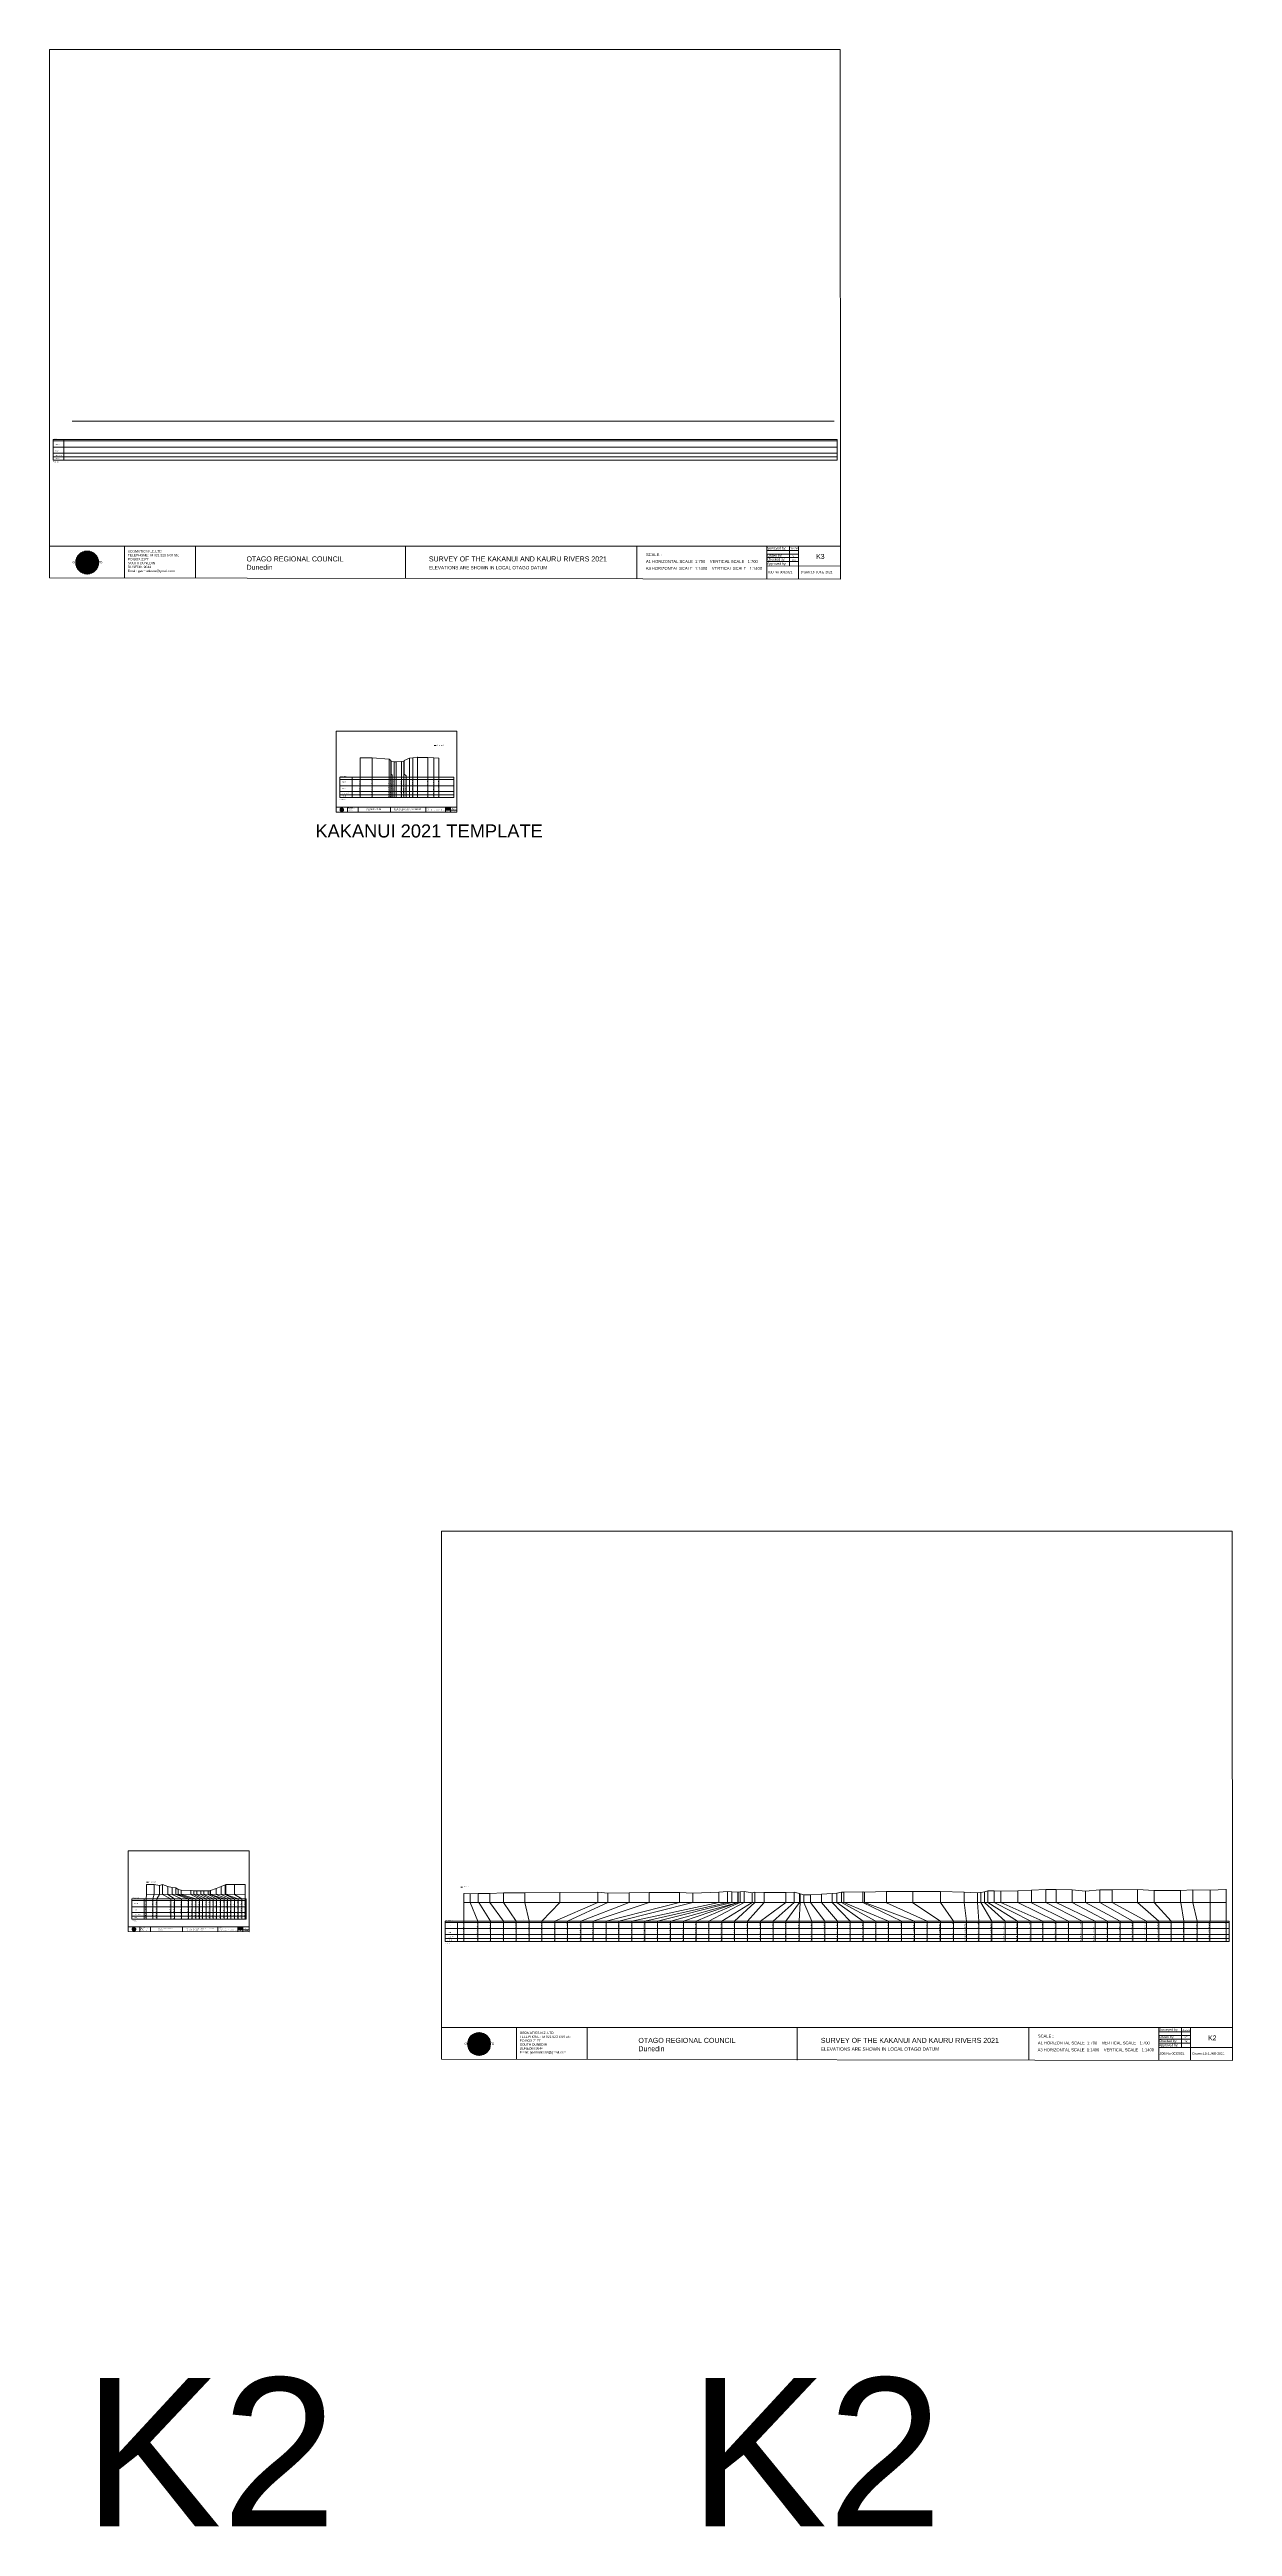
# Model space of a CAD drawing. Header units: millimetres. Extents: x -13804604 to 13046302109, y -19137686871 to 1424964600.
# Drawn here: x -13804604 to -13008608, y -232482 to 1434630 of the extents above; entities that cross this region are included whole.
import ezdxf

# ---------------------------------------------------------------- set-up
doc = ezdxf.new("R2010")
doc.units = ezdxf.units.MM
doc.header["$PDMODE"] = 35
doc.header["$PDSIZE"] = 20
doc.layers.get('0').update_dxf_attribs({"lineweight": 0})
doc.layers.add('geo', color=7, linetype='Continuous', lineweight=0)
doc.styles.get("Standard").update_dxf_attribs({"font": 'arial.ttf'})

# ---------------------------------------------------------------- blocks, each defined once
blk = doc.blocks.new('Geomatics_Circle_SPT')
at = {"layer": 'geo', "color": 2, "linetype": 'Continuous', "lineweight": 0}
for p, q in [((0, 25.2), (-25.2, 0)), ((-24.7, 4.9), (-4.9, 24.7)), ((-24.7, -4.9), (4.9, 24.7)), ((4.9, -24.7), (-24.7, 4.9)), ((-24.7, 0), (0, -24.7)), ((-9.7, 23.3), (-23.3, 9.6)), ((9.7, 23.3), (-23.3, -9.7)), ((-23.3, 9.7), (9.7, -23.3)), ((-21, 14), (-14, 21)), ((-21, -14), (14, 21)), ((14, -21), (-21, 14)), ((0, 0), (-17.8, 17.8)), ((0, 0), (-17.8, -17.8)), ((-14, 21), (21, -14)), ((21, 14), (-14, -21)), ((23.3, -9.7), (-9.7, 23.3)), ((-9.7, -23.3), (23.3, 9.7)), ((-4.9, 24.7), (24.7, -4.9)), ((24.7, 4.9), (-4.9, -24.7)), ((25.2, 0), (0, 25.2)), ((0, 0), (17.8, 17.8)), ((0, 0), (17.8, -17.8)), ((0, -24.8), (25.2, 0)), ((4.9, 24.7), (24.7, 4.9)), ((23.3, 9.7), (9.7, 23.3)), ((14, 21), (21, 14)), ((17.8, 18.1), (17.8, 18.1)), ((-4.9, -24.7), (-24.7, -4.9)), ((-23.3, -9.7), (-9.7, -23.3)), ((-14, -21), (-21, -14)), ((-17.8, -17.8), (-17.8, -17.8)), ((24.7, -4.9), (4.9, -24.7)), ((4.9, -24.7), (4.9, -24.7)), ((9.7, -23.3), (23.3, -9.7)), ((21, -14), (14, -21)), ((18.1, -17.8), (18.1, -17.8))]:
    blk.add_line(p, q, dxfattribs=at)
at = {"layer": 'geo', "color": 1, "linetype": 'Continuous', "lineweight": 0}
for p, q in [((-25.2, 0), (9.7, 23.3)), ((-25.2, 0), (-9.6, 23.3)), ((-25.2, 0), (23.3, 9.7)), ((-25.2, 0), (-23.3, 9.7)), ((-23.3, -9.7), (-25.2, 0)), ((-9.6, -23.3), (-25.2, 0)), ((9.7, -23.3), (-25.2, 0)), ((-4.9, 24.8), (-24.7, -4.9)), ((4.9, 24.7), (-24.7, 4.9)), ((14, 21), (-24.7, -4.9)), ((-14, 21), (-24.7, 4.9)), ((21, 14), (-24.7, 4.9)), ((-21, 14), (-24.7, -4.9)), ((0, 0), (-24.7, 4.9)), ((-24.7, 4.9), (-21, -14)), ((-24.7, 4.9), (-4.9, -24.7)), ((-24.7, 4.9), (14, -21)), ((-24.7, 4.9), (-24.7, 4.9)), ((0, 0), (-24.7, -4.9)), ((-23.3, 9.7), (0, 25.2)), ((-23.3, -9.6), (0, 25.2)), ((-23.3, -9.6), (17.8, 17.8)), ((-23.3, 9.7), (-17.8, 17.9)), ((-23.3, -9.6), (-17.8, 17.9)), ((-23.3, 9.7), (17.8, 17.8)), ((-17.8, -17.8), (-23.3, 9.7)), ((0, -25.2), (-23.3, 9.7)), ((-23.3, 9.7), (17.8, -17.8)), ((-23.3, 9.7), (25.2, 0)), ((-23.3, 9.4), (-23.3, 9.4)), ((-23.3, -9.7), (25.2, 0)), ((4.9, 24.8), (-21, -14)), ((-4.9, 24.7), (-21, 14)), ((14, 21), (-21, 14)), ((-14, 21), (-21, -14)), ((0, 0), (-21, 14)), ((-21, 14), (-14, -21)), ((-21, 14), (4.9, -24.7)), ((-21, 14), (-21, 14)), ((24.7, 4.9), (-21, 14)), ((0, 0), (-21, -14)), ((-17.9, 17.6), (-17.9, 17.6)), ((-17.8, 17.8), (9.7, 23.3)), ((-17.8, 17.8), (-9.6, 23.3)), ((-17.8, -17.8), (9.7, 23.3)), ((-17.8, -17.8), (-9.7, 23.3)), ((-9.7, -23.3), (-17.8, 17.8)), ((-17.8, 17.8), (9.7, -23.3)), ((-17.8, 17.8), (23.3, -9.6)), ((-17.8, 17.8), (23.3, 9.7)), ((-17.8, -17.8), (23.3, 9.7)), ((4.9, 24.7), (-14, 21)), ((-4.9, 24.7), (-14, -20.9)), ((0, 0), (-14, 21)), ((-14, 21), (-4.9, -24.7)), ((-14, 21), (-14, 21)), ((24.7, -4.9), (-14, 21)), ((21, 14), (-14, 21)), ((-14, -21), (24.7, 4.9)), ((0, 0), (-14, -21)), ((-9.8, 23.1), (-9.8, 23.1)), ((-9.7, 23.3), (0, 25.2)), ((-9.7, 23.3), (0, -25.2)), ((-9.7, -23.3), (0, 25.2)), ((-9.6, 23.3), (17.8, -17.8)), ((-9.6, 23.3), (25.2, 0)), ((-9.6, 23.3), (17.8, 17.8)), ((-9.6, -23.3), (17.8, 17.9)), ((25.2, 0), (-9.6, -23.3)), ((0, 0), (-4.9, 24.7)), ((-4.9, 24.7), (-4.9, 24.7)), ((21, -14), (-4.9, 24.7)), ((24.8, 4.9), (-4.9, 24.7)), ((14, 21), (-4.9, 24.7)), ((-4.9, -24.7), (21, 14)), ((0, 0), (-4.9, -24.7)), ((-0.2, 25.1), (-0.2, 25.1)), ((0, 25.2), (9.7, -23.3)), ((0, 25.2), (23.3, -9.7)), ((0, 25.2), (23.3, 9.7)), ((0, 25.2), (9.7, 23.3)), ((0, 0), (4.9, 24.7)), ((0, -25.2), (9.7, 23.3)), ((0, 0), (14, 21)), ((0, 0), (21, 14)), ((23.3, 9.7), (0, -25.2)), ((0, 0), (24.8, 4.9)), ((0, 0), (4.9, -24.7)), ((0, 0), (14, -21)), ((0, 0), (21, -14)), ((0, 0), (24.8, -4.9)), ((21, 14), (4.9, 24.8)), ((14, -21), (4.9, 24.7)), ((24.7, -4.9), (4.9, 24.7)), ((4.9, 24.7), (4.9, 24.7)), ((4.9, -24.7), (14, 21)), ((4.9, -24.7), (24.7, 4.9)), ((9.4, 23.3), (9.4, 23.3)), ((9.7, 23.3), (17.8, -17.8)), ((9.7, 23.3), (25.2, 0)), ((9.7, 23.3), (17.8, 17.9)), ((17.8, 17.8), (9.7, -23.3)), ((25.2, 0), (9.7, -23.3)), ((21, -14), (14, 21)), ((24.7, 4.9), (14, 21)), ((14, 21), (14, 21)), ((14, -21), (21, 14)), ((17.6, 17.9), (17.6, 17.9)), ((17.8, 17.8), (23.3, -9.7)), ((17.8, 17.8), (23.3, 9.7)), ((23.3, 9.7), (17.8, -17.8)), ((24.7, -4.9), (21, 14)), ((21, 14), (21, 14)), ((21, -14), (24.7, 4.9)), ((23.1, 9.8), (23.1, 9.8)), ((23.3, 9.7), (25.2, 0)), ((25.2, 0), (23.3, -9.6)), ((24.7, 4.9), (24.7, 4.9)), ((25.1, 0.2), (25.1, 0.2)), ((-25.2, 0), (23.3, -9.7)), ((-25.1, -0.2), (-25.1, -0.2)), ((-24.7, -4.9), (-24.7, -4.9)), ((-24.7, -4.9), (-14, -21)), ((-24.7, -4.9), (4.9, -24.7)), ((-24.7, -4.9), (21, -14)), ((-17.8, -17.8), (-23.3, -9.7)), ((0, -25.2), (-23.3, -9.6)), ((17.8, -17.8), (-23.3, -9.6)), ((-23.1, -9.8), (-23.1, -9.8)), ((-21, -14), (24.7, -4.9)), ((-21, -14), (-21, -14)), ((-21, -14), (-4.9, -24.7)), ((-21, -14), (14, -21)), ((23.3, -9.7), (-17.8, -17.8)), ((-9.6, -23.3), (-17.8, -17.8)), ((9.7, -23.3), (-17.8, -17.8)), ((-17.6, -17.9), (-17.6, -17.9)), ((-14, -21), (21, -14)), ((-14, -21), (-14, -21)), ((-14, -21), (4.9, -24.7)), ((17.8, -17.8), (-9.7, -23.3)), ((0, -25.2), (-9.7, -23.3)), ((-9.4, -23.3), (-9.4, -23.3)), ((-4.9, -24.7), (24.7, -4.9)), ((-4.9, -24.7), (14, -21)), ((-4.9, -24.7), (-4.9, -24.7)), ((23.3, -9.6), (0, -25.2)), ((9.7, -23.3), (0, -25.2)), ((0.2, -25.1), (0.2, -25.1)), ((4.9, -24.7), (21, -14)), ((4.9, -24.7), (4.9, -24.7)), ((17.8, -17.8), (9.7, -23.3)), ((9.8, -23.1), (9.8, -23.1)), ((14, -21), (24.7, -4.9)), ((14, -21), (14, -21)), ((23.3, -9.6), (17.8, -17.8)), ((17.9, -17.6), (17.9, -17.6)), ((21, -14), (21, -14)), ((23.3, -9.4), (23.3, -9.4)), ((24.7, -4.9), (24.7, -4.9))]:
    blk.add_line(p, q, dxfattribs=at)
at = {"layer": 'geo', "color": 114, "linetype": 'Continuous', "lineweight": 0}
for p, q in [((17.9, 17.8), (-25.2, 0)), ((-24.7, 4.9), (14, 21)), ((-24.7, -4.9), (21, 14)), ((-14, -21), (-24.7, 4.9)), ((9.7, 23.3), (-23.3, 9.7)), ((0, 0), (-23.3, 9.7)), ((-23.3, 9.7), (-9.7, -23.3)), ((0, 0), (-23.3, -9.7)), ((-4.9, -24.7), (-21, 14)), ((-20.9, 14), (4.9, 24.7)), ((24.8, 4.9), (-20.9, -14)), ((0, 25.2), (-17.8, 17.8)), ((-17.8, 17.8), (0, -25.2)), ((-14, 21), (-4.9, 24.7)), ((4.9, -24.7), (-14, 21)), ((0, 0), (-9.7, 23.3)), ((0, 0), (-9.7, -23.3)), ((-4.9, 24.7), (14, -21)), ((17.8, -17.8), (0, 25.2)), ((0, 0), (9.7, 23.3)), ((0, 0), (23.3, 9.7)), ((0, 0), (9.7, -23.3)), ((0, 0), (23.3, -9.7)), ((4.9, 24.7), (21, -14)), ((23.3, -9.7), (9.7, 23.3)), ((14, 21), (24.7, -4.9)), ((25.2, 0), (17.8, 17.8)), ((21, 14), (24.7, 4.9)), ((-25.2, 0), (-17.8, -17.8)), ((-21, -14), (-24.7, -4.9)), ((-17.8, -17.8), (25.2, 0)), ((24.8, -4.9), (-14, -21)), ((-9.6, -23.3), (23.3, -9.7)), ((21, -14), (-4.9, -24.8)), ((0, -25.2), (17.9, -17.8)), ((14, -21), (4.9, -24.8))]:
    blk.add_line(p, q, dxfattribs=at)
at = {"layer": 'geo', "color": 250, "linetype": 'Continuous', "lineweight": 0}
for p, q in [((0, 0), (-25.2, 0)), ((24.7, 4.9), (-24.7, 4.9)), ((-24.7, 4.9), (-24.7, -4.9)), ((-23.3, 9.7), (23.3, 9.7)), ((-23.3, 9.7), (-23.3, 9.7)), ((-23.3, -9.7), (-23.3, 9.7)), ((21, 14), (-21, 14)), ((-21, 14), (-21, -14)), ((-17.8, 17.8), (17.8, 17.8)), ((-17.8, -17.8), (-17.8, 17.8)), ((-14, 21), (-14, 21)), ((14, 21), (-14, 21)), ((-14, 20.9), (-14, -21)), ((-9.7, 23.3), (9.7, 23.3)), ((-9.7, -23.3), (-9.7, 23.3)), ((-4.9, 24.7), (4.9, 24.7)), ((-4.9, 24.7), (-4.9, -24.7)), ((0, 0), (0, 25.2)), ((0, 0), (0, -25.2)), ((0, 0), (25.2, 0)), ((4.9, 24.7), (4.9, -24.7)), ((9.7, -23.3), (9.7, 23.3)), ((14, 21), (14, -21)), ((17.8, -17.8), (17.8, 17.8)), ((21, 14), (21, 14)), ((21, -14), (21, 14)), ((23.3, 9.7), (23.3, -9.7)), ((24.7, 4.9), (24.7, 4.9)), ((24.7, -4.9), (24.7, 4.9)), ((-24.7, -4.9), (24.7, -4.9)), ((23.3, -9.7), (-23.3, -9.7)), ((-21, -14), (21, -14)), ((17.8, -17.8), (-17.8, -17.8)), ((-14, -21), (14, -21)), ((9.7, -23.3), (-9.7, -23.3)), ((-4.9, -24.7), (4.9, -24.7))]:
    blk.add_line(p, q, dxfattribs=at)
blk = doc.blocks.new('GeomaticsNZ TITLE BLOCK')
at = {"color": 7, "linetype": 'Continuous', "lineweight": 0}
for p, q in [((0, 94.9), (0, 1579.2)), ((0, 1579.2), (2363.4, 1579.2)), ((2363.4, 1579.2), (2364, 94.9)), ((2364, 94.9), (0, 94.9)), ((0, 94.9), (0, 0)), ((15.9, 94.9), (2364, 94.9)), ((224.3, 95.2), (224.3, -0.3)), ((2364, 94.9), (382.6, 94.9)), ((435.8, 95.2), (435.8, -0.7)), ((1063.4, 94.9), (1063.4, -2.4)), ((1755.4, 94.9), (1755.4, -2.6)), ((2143.9, 94.9), (2143.7, -3)), ((2143.9, 81.9), (2238.6, 81.7)), ((2211.5, 94.9), (2211.5, 36.1)), ((2238.6, 94.8), (2238.6, -3.2)), ((2364, -3.5), (2364, 94.9)), ((0, 0), (2364, -3.5)), ((2143.6, 60.4), (2238.6, 60.4)), ((2143.8, 48.6), (2238.6, 48.6)), ((2143.8, 35.4), (2364, 35.3)), ((2143.9, 71), (2238.6, 71))]:
    blk.add_line(p, q, dxfattribs=at)
at = {"color": 7, "linetype": 'Continuous', "lineweight": 0, "xscale": 1.36, "yscale": 1.36, "zscale": 1.36}
blk.add_blockref('Geomatics_Circle_SPT', (112.4, 45.7), dxfattribs=at)
at = {"color": 7, "linetype": 'Continuous', "lineweight": 0}
for s, p in [('PK&RR', (2213.2, 84.8)), ('ST', (2220.3, 63.6)), ('PK', (2220.4, 50.6))]:
    blk.add_text(s, height=5, dxfattribs=at).set_placement(p)
at = {"color": 7, "linetype": 'Continuous', "lineweight": 0, "attachment_point": 1}
for s, width, heights, insert, char_height in [('{\\C256;GEOMATICS N.Z. LTD                   \\PTELEPHONE:  M 021 023 6 00 55;\\PPO BOX 2177\\PSOUTH DUNEDIN\\PDUNEDIN 9044\\PEmail: geomaticsnz@gmail.com}', 3535.727, [94.7], (234, 82.7), 7), ('{\\C256;Surveyed by:}', 3535.727, [0], (2144.7, 92.4), 7), ('{\\C256;Geomatics N.Z. LTD                   }', 125.079, [15.8], (68.8, 49.9), 7), ('{\\C256;OTAGO REGIONAL COUNCIL\\PDunedin}', 3535.727, [0], (588.6, 64), 15), ('{\\C256;SURVEY OF THE KAKANUI AND KAURU RIVERS 2021}', 3535.727, [0], (1133.8, 64), 15), ('{\\C256;ELEVATIONS ARE SHOWN IN LOCAL OTAGO DATUM}', 3535.727, [0], (1134.1, 35.4), 10), ('{\\C256;Approved by:}', 3535.727, [0], (2144.7, 45.9), 7), ('{\\C256;Checked by:}', 3535.727, [0], (2144.7, 58.6), 7), ('{\\C256;JOB No 0032021}', 3535.727, [0], (2145.3, 20.8), 7), ('{\\C256;Drawn by:}', 3535.727, [0], (2145.8, 70.4), 7), ('{\\C256;Drawn:16-JUNE-2021}', 3535.727, [0], (2244.7, 20.7), 7)]:
    blk.add_mtext_dynamic_manual_height_columns(s, width=width, gutter_width=159, heights=heights, dxfattribs=dict(at, insert=insert, char_height=char_height))

msp = doc.modelspace()

# ---------------------------------------------------------------- linework, layer by layer
at = {"color": 7, "lineweight": 0}
for p, q in [((-13789450.966, 1184583.739), (-13276597.183, 1184583.739)), ((-13739323.881, 192909.399), (-13739649.638, 189999.998)), ((-13739649.638, 176248.305), (-13739649.638, 189999.998)), ((-13739323.881, 199542), (-13739323.881, 192909.399)), ((-13739323.881, 192909.399), (-13673014.288, 193013.399)), ((-13734203.492, 193030.399), (-13734994.52, 189999.998)), ((-13734994.52, 176248.305), (-13734994.52, 189999.998)), ((-13734203.492, 199663), (-13734203.492, 193030.399)), ((-13730723.288, 192909.399), (-13732410.766, 189999.998)), ((-13732410.766, 176248.305), (-13732410.766, 189999.998)), ((-13730723.288, 198853), (-13730723.288, 192909.399)), ((-13728552.619, 199573), (-13728552.619, 192909.399)), ((-13728552.619, 192909.399), (-13723012.867, 189999.998)), ((-13724946.253, 198233), (-13724946.253, 192909.399)), ((-13724946.253, 192909.399), (-13720570.356, 189999.998)), ((-13723012.867, 176248.305), (-13723012.867, 189999.998)), ((-13722129.075, 197573), (-13722129.075, 192909.399)), ((-13722129.075, 192909.399), (-13715784.692, 189999.998)), ((-13720570.356, 176248.305), (-13720570.356, 189999.998)), ((-13719577.655, 197343), (-13719577.655, 192909.399)), ((-13719577.655, 192909.399), (-13710999.029, 189999.998)), ((-13718157.099, 196333), (-13718157.099, 192909.399)), ((-13718157.099, 192909.399), (-13708595.467, 189999.998)), ((-13716062.949, 195744), (-13716062.949, 192909.399)), ((-13716062.949, 192909.399), (-13706233.148, 189999.998)), ((-13715784.692, 176248.305), (-13715784.692, 189999.998)), ((-13710999.029, 176248.305), (-13710999.029, 189999.998)), ((-13709501.22, 195664), (-13709501.22, 192909.399)), ((-13709501.22, 192909.399), (-13703758.65, 189999.998)), ((-13708595.467, 176248.305), (-13708595.467, 189999.998)), ((-13707494.098, 195344), (-13707494.098, 192909.399)), ((-13707494.098, 192909.399), (-13701590.876, 189999.998)), ((-13706233.148, 176248.305), (-13706233.148, 189999.998)), ((-13705469.455, 195284), (-13705469.455, 192909.399)), ((-13705469.455, 192909.399), (-13699196.215, 189999.998)), ((-13703758.65, 176248.305), (-13703758.65, 189999.998)), ((-13702774.183, 195394), (-13702774.183, 192909.399)), ((-13702774.183, 192909.399), (-13696855.367, 189999.998)), ((-13702774.183, 188762.687), (-13702774.183, 188761.399)), ((-13701590.876, 176248.305), (-13701590.876, 189999.998)), ((-13700726.736, 195324), (-13700726.736, 192909.399)), ((-13700726.736, 192909.399), (-13694527.974, 189999.998)), ((-13699196.215, 176248.305), (-13699196.215, 189999.998)), ((-13697783.78, 195414), (-13697783.78, 192909.399)), ((-13697783.78, 192909.399), (-13692223.886, 189999.998)), ((-13696855.367, 176248.305), (-13696855.367, 189999.998)), ((-13696534.909, 195355), (-13696534.909, 192909.399)), ((-13696534.909, 192909.399), (-13689617.22, 189999.998)), ((-13696534.909, 188762.687), (-13696534.909, 188722.399)), ((-13696233.884, 195664), (-13696233.884, 192909.399)), ((-13696233.884, 192909.399), (-13687172.625, 189999.998)), ((-13694527.974, 176248.305), (-13694527.974, 189999.998)), ((-13692372.514, 196915), (-13692372.514, 192909.399)), ((-13692372.514, 192909.399), (-13684849.586, 189999.998)), ((-13692223.886, 176248.305), (-13692223.886, 189999.998)), ((-13689617.22, 176248.305), (-13689617.22, 189999.998)), ((-13689172.757, 198335), (-13689172.757, 192909.399)), ((-13689172.757, 192909.399), (-13682567.929, 189999.998)), ((-13687172.625, 176248.305), (-13687172.625, 189999.998)), ((-13686361.243, 199435), (-13686361.243, 192909.399)), ((-13686361.243, 192909.399), (-13680220.567, 189999.998)), ((-13686017.706, 199535), (-13686017.706, 192902.399)), ((-13686017.706, 192902.399), (-13677672.432, 189999.998)), ((-13684849.586, 176248.305), (-13684849.586, 189999.998)), ((-13682567.929, 176248.305), (-13682567.929, 189999.998)), ((-13680220.567, 176248.305), (-13680220.567, 189999.998)), ((-13680185.074, 199655), (-13680185.074, 192909.399)), ((-13680185.074, 192909.399), (-13675274.816, 189999.998)), ((-13677672.432, 176248.305), (-13677672.432, 189999.998)), ((-13675274.816, 176248.305), (-13675274.816, 189999.998)), ((-13673014.288, 199646), (-13673014.288, 176248.305)), ((-13525716.675, 187478.645), (-13012862.891, 187478.645)), ((-13521460.759, 187478.645), (-13516492.233, 175000)), ((-13515776.727, 187478.645), (-13507861.129, 175000)), ((-13508381.43, 187478.645), (-13499231.356, 175000)), ((-13499143.019, 187478.645), (-13490560.021, 175000)), ((-13484844.043, 187478.645), (-13481862.585, 175000)), ((-13461128.97, 187478.645), (-13473266.821, 175000)), ((-13435734.228, 187478.645), (-13464584.08, 175000)), ((-13428895.51, 187478.645), (-13456017.41, 175000)), ((-13414642.539, 187478.645), (-13447029.627, 175000)), ((-13401202.219, 187478.645), (-13438713.849, 175000)), ((-13380663.81, 187478.645), (-13430025.088, 175000)), ((-13371700.948, 187478.645), (-13421434.492, 175000)), ((-13354151.593, 187478.645), (-13412691.869, 175000)), ((-13348362.233, 187478.645), (-13403932.932, 175000)), ((-13345484.606, 187478.645), (-13395463.356, 175000)), ((-13341523.682, 187478.645), (-13386595.211, 175000)), ((-13341136.918, 187478.645), (-13378099.492, 175000)), ((-13339870.301, 187478.645), (-13369523.7, 175000)), ((-13337133.009, 187478.645), (-13360875.481, 175000)), ((-13331899.756, 187478.645), (-13352228.94, 175000)), ((-13329914.065, 187478.645), (-13343607.067, 175000)), ((-13323727.907, 187478.645), (-13334943.876, 175000)), ((-13309062.426, 187478.645), (-13326272.196, 175000)), ((-13303594.319, 187478.645), (-13317655.575, 175000)), ((-13299961.598, 187478.645), (-13309049.812, 175000)), ((-13299537.71, 187478.645), (-13300211.46, 175000)), ((-13297097.256, 187478.645), (-13291638.922, 175000)), ((-13292591.337, 187478.645), (-13282966.711, 175000)), ((-13285094.01, 187478.645), (-13274427.397, 175000)), ((-13277942.319, 187478.645), (-13265861.081, 175000)), ((-13274877.08, 187478.645), (-13257091.919, 175000)), ((-13271660.99, 187478.645), (-13248568.573, 175000)), ((-13270206.989, 187478.645), (-13239951.665, 175000)), ((-13257220.447, 187478.645), (-13231373.732, 175000)), ((-13256110.419, 187478.645), (-13222623.133, 175000)), ((-13241496.919, 187204.384), (-13213944.312, 175000)), ((-13223678.454, 187204.384), (-13205037.749, 175000)), ((-13205090.442, 187478.645), (-13196270.138, 175000)), ((-13189220.426, 187496.641), (-13187663.895, 175000)), ((-13180266.987, 187478.645), (-13179192.287, 175000)), ((-13177954.835, 187478.645), (-13170506.73, 175000)), ((-13175411.955, 187478.645), (-13161659.332, 175000)), ((-13173279.449, 187478.645), (-13153297.456, 175000)), ((-13169003.111, 187478.645), (-13144342.164, 175000)), ((-13164570.306, 187478.645), (-13136103.736, 175000)), ((-13152982.132, 187478.645), (-13127454.607, 175000)), ((-13144375.675, 187478.645), (-13118869.061, 175000)), ((-13134189.687, 187478.645), (-13109662.043, 175000)), ((-13127267.198, 187478.645), (-13100999.821, 175000)), ((-13116437.678, 187478.645), (-13092609.998, 175000)), ((-13107405.728, 187476.384), (-13084165.688, 175000)), ((-13097937.215, 187478.645), (-13075666.909, 175000)), ((-13089584.556, 187478.645), (-13066459.891, 175000)), ((-13072463.012, 187478.645), (-13058070.067, 175000)), ((-13061286.943, 187478.645), (-13049755.773, 175000)), ((-13043409.8, 187478.645), (-13041254.397, 175000)), ((-13035205.659, 187478.645), (-13032459.091, 175000)), ((-13023583.814, 195889), (-13023583.814, 175000)), ((-13012862.891, 196339), (-13012862.891, 161248.305))]:
    msp.add_line(p, q, dxfattribs=at)
at = {"color": 7, "linetype": 'Continuous', "lineweight": 0}
for p, q in [((-13802083.426, 1172105.094), (-13802083.426, 1158353.399)), ((-13802083.426, 1172105.094), (-13274629.249, 1172105.094)), ((-13802083.426, 1171181.646), (-13274629.249, 1171181.646)), ((-13802083.426, 1167051.872), (-13274629.249, 1167051.872)), ((-13274629.249, 1172105.094), (-13274629.249, 1158353.399)), ((-13802083.426, 1162990.569), (-13274629.249, 1162990.569)), ((-13802083.426, 1160388.173), (-13274629.249, 1160388.173)), ((-13802083.426, 1158353.399), (-13274629.249, 1158353.399)), ((-13609313.107, 944946.319), (-13609313.107, 931194.624)), ((-13609313.107, 943407.423), (-13532456.775, 943407.423)), ((-13609313.107, 939115.901), (-13532456.775, 939115.901)), ((-13609313.107, 935289.26), (-13532456.775, 935289.26)), ((-13609313.097, 944946.317), (-13532456.765, 944946.317)), ((-13601044.579, 931194.635), (-13601044.579, 944946.328)), ((-13532456.775, 931194.624), (-13532456.775, 944946.317)), ((-13609313.107, 932927.816), (-13532456.775, 932927.816)), ((-13609313.107, 931194.624), (-13532456.775, 931194.624)), ((-13749138.146, 190000), (-13749138.146, 176248.305)), ((-13749138.146, 188762.687), (-13672281.814, 188762.687)), ((-13749138.146, 184471.165), (-13672281.814, 184471.165)), ((-13749138.136, 189999.998), (-13672281.804, 189999.998)), ((-13740869.618, 176248.316), (-13740869.618, 190000.009)), ((-13672281.814, 176248.305), (-13672281.814, 189999.998)), ((-13525716.675, 193520), (-13525716.675, 161248.305)), ((-13521460.759, 193350), (-13521460.759, 187478.645)), ((-13516231.596, 193490), (-13516231.596, 187478.645)), ((-13508381.43, 193640), (-13508381.43, 187478.645)), ((-13499143.019, 193970), (-13499143.019, 187478.645)), ((-13484844.043, 194061), (-13484844.043, 187478.645)), ((-13461128.97, 194221), (-13461128.97, 187478.645)), ((-13435734.228, 194501), (-13435734.228, 187478.645)), ((-13428895.51, 193752), (-13428895.51, 187478.645)), ((-13414642.539, 193962), (-13414642.539, 187478.645)), ((-13401202.219, 194212), (-13401202.219, 187478.645)), ((-13380663.81, 194312), (-13380663.81, 187478.645)), ((-13371700.948, 193813), (-13371700.948, 187478.645)), ((-13354151.593, 194433), (-13354151.593, 187478.645)), ((-13348362.233, 194893), (-13348362.233, 187478.645)), ((-13345484.606, 194613), (-13345484.606, 187478.645)), ((-13341523.682, 194513), (-13341523.682, 187478.645)), ((-13341136.918, 194503), (-13341136.918, 187478.645)), ((-13339870.301, 194643), (-13339870.301, 187478.645)), ((-13337133.009, 194853), (-13337133.009, 187478.645)), ((-13331899.756, 193983), (-13331899.756, 187478.645)), ((-13329914.065, 194393), (-13329914.065, 187478.645)), ((-13323727.907, 194243), (-13323727.907, 187478.645)), ((-13309062.426, 194143), (-13309062.426, 187478.645)), ((-13303594.319, 194433), (-13303594.319, 187478.645)), ((-13299961.598, 193483), (-13299961.598, 187478.645)), ((-13299537.71, 193314), (-13299537.71, 187478.645)), ((-13297097.256, 192674), (-13297097.256, 187478.645)), ((-13292591.337, 192734), (-13292591.337, 187478.645)), ((-13285094.01, 193024), (-13285094.01, 187478.645)), ((-13277942.319, 193484), (-13277942.319, 187478.645)), ((-13274877.08, 193744), (-13274877.08, 187478.645)), ((-13271660.99, 194394), (-13271660.99, 187478.645)), ((-13270206.989, 194464), (-13270206.989, 187478.645)), ((-13257220.447, 194645), (-13257220.447, 187478.645)), ((-13256110.419, 194525), (-13256110.419, 187478.645)), ((-13241496.919, 194775), (-13241496.919, 187204.384)), ((-13223678.454, 194775), (-13223678.454, 187204.384)), ((-13205090.442, 194785), (-13205090.442, 187478.645)), ((-13189220.426, 194376), (-13189220.426, 187478.645)), ((-13180266.987, 193896), (-13180266.987, 187478.645)), ((-13177954.835, 194316), (-13177954.835, 187478.645)), ((-13175411.955, 194606), (-13175411.955, 187478.645)), ((-13173279.449, 195396), (-13173279.449, 187478.645)), ((-13169003.111, 195356), (-13169003.111, 187478.645)), ((-13164570.306, 195196), (-13164570.306, 187478.645)), ((-13152982.132, 195316), (-13152982.132, 187478.645)), ((-13143898.836, 195736), (-13143898.836, 187478.645)), ((-13134189.687, 196147), (-13134189.687, 187478.645)), ((-13127267.198, 196167), (-13127267.198, 187478.645)), ((-13116437.678, 196057), (-13116437.678, 187478.645)), ((-13107405.728, 195047), (-13107405.728, 187476.384)), ((-13097937.215, 196017), (-13097937.215, 187478.645)), ((-13089584.556, 196007), (-13089584.556, 187478.645)), ((-13072463.012, 196278), (-13072463.012, 187478.645)), ((-13061286.943, 195498), (-13061286.943, 187478.645)), ((-13043536.23, 195408), (-13043536.23, 187478.645)), ((-13035205.659, 195918), (-13035205.659, 187478.645)), ((-13749138.146, 180644.524), (-13672281.814, 180644.524)), ((-13749138.146, 178283.079), (-13672281.814, 178283.079)), ((-13749138.146, 176248.305), (-13672281.814, 176248.305)), ((-13538349.134, 175000), (-13538349.134, 161248.305)), ((-13538349.134, 175000), (-13010894.957, 175000)), ((-13538349.134, 174076.552), (-13010894.957, 174076.552)), ((-13538349.134, 169946.779), (-13010894.957, 169946.779)), ((-13530080.606, 161248.316), (-13530080.606, 173762.687)), ((-13516492.233, 161248.305), (-13516492.233, 175000)), ((-13507861.129, 161248.305), (-13507861.129, 175000)), ((-13499231.356, 161248.305), (-13499231.356, 175000)), ((-13491985.171, 176108.439), (-13491985.171, 176107.151)), ((-13490560.021, 161248.305), (-13490560.021, 175000)), ((-13485745.898, 176108.439), (-13485745.898, 176068.151)), ((-13481862.585, 161248.305), (-13481862.585, 175000)), ((-13473266.821, 161248.305), (-13473266.821, 175000)), ((-13464584.08, 161248.305), (-13464584.08, 175000)), ((-13456017.41, 161248.305), (-13456017.41, 175000)), ((-13447029.627, 161248.305), (-13447029.627, 175000)), ((-13438713.849, 161248.305), (-13438713.849, 175000)), ((-13430025.088, 161248.305), (-13430025.088, 175000)), ((-13421434.492, 161248.305), (-13421434.492, 175000)), ((-13412691.869, 161248.305), (-13412691.869, 175000)), ((-13403932.932, 161248.305), (-13403932.932, 175000)), ((-13395463.356, 161248.305), (-13395463.356, 175000)), ((-13386730.158, 161248.305), (-13386730.158, 175000)), ((-13378099.492, 161248.305), (-13378099.492, 175000)), ((-13369523.7, 161248.305), (-13369523.7, 175000)), ((-13360875.481, 161248.305), (-13360875.481, 175000)), ((-13352228.94, 161248.305), (-13352228.94, 175000)), ((-13343607.067, 161248.305), (-13343607.067, 175000)), ((-13334943.876, 161248.305), (-13334943.876, 175000)), ((-13326272.196, 161248.305), (-13326272.196, 175000)), ((-13317655.575, 161248.305), (-13317655.575, 175000)), ((-13309049.812, 161248.305), (-13309049.812, 175000)), ((-13300211.46, 161248.305), (-13300211.46, 175000)), ((-13291638.922, 161248.305), (-13291638.922, 175000)), ((-13282966.711, 161248.305), (-13282966.711, 175000)), ((-13274427.397, 161248.305), (-13274427.397, 175000)), ((-13265861.081, 161248.305), (-13265861.081, 175000)), ((-13257091.919, 161248.305), (-13257091.919, 175000)), ((-13248568.573, 161248.305), (-13248568.573, 175000)), ((-13239951.665, 161248.305), (-13239951.665, 175000)), ((-13231373.732, 161248.305), (-13231373.732, 175000)), ((-13222623.133, 161248.305), (-13222623.133, 175000)), ((-13213944.312, 161248.305), (-13213944.312, 175000)), ((-13205037.749, 161248.305), (-13205037.749, 175000)), ((-13196270.138, 161248.305), (-13196270.138, 175000)), ((-13187663.895, 161248.305), (-13187663.895, 175000)), ((-13179192.287, 161248.305), (-13179192.287, 175000)), ((-13170506.73, 161248.305), (-13170506.73, 175000)), ((-13161659.332, 161248.305), (-13161659.332, 175000)), ((-13153297.456, 161248.305), (-13153297.456, 175000)), ((-13144342.164, 161248.305), (-13144342.164, 175000)), ((-13136103.736, 161248.305), (-13136103.736, 175000)), ((-13127454.607, 161248.305), (-13127454.607, 175000)), ((-13118869.061, 161248.305), (-13118869.061, 175000)), ((-13109662.043, 161248.305), (-13109662.043, 175000)), ((-13100999.821, 161248.305), (-13100999.821, 175000)), ((-13092609.998, 161248.305), (-13092609.998, 175000)), ((-13084165.688, 161248.305), (-13084165.688, 175000)), ((-13075666.909, 161248.305), (-13075666.909, 175000)), ((-13066459.891, 161248.305), (-13066459.891, 175000)), ((-13058070.067, 161248.305), (-13058070.067, 175000)), ((-13049755.773, 161248.305), (-13049755.773, 175000)), ((-13041254.397, 161248.305), (-13041254.397, 175000)), ((-13032459.091, 161248.305), (-13032459.091, 175000)), ((-13023806.927, 161248.305), (-13023806.927, 175000)), ((-13010894.957, 175000), (-13010894.957, 161248.305)), ((-13538349.134, 165885.475), (-13010894.957, 165885.475)), ((-13538349.134, 163283.079), (-13010894.957, 163283.079)), ((-13538349.134, 161248.305), (-13010894.957, 161248.305))]:
    msp.add_line(p, q, dxfattribs=at)
msp.add_line((-13795070.277, 1172105.094), (-13795070.277, 1158353.399))
at = {"color": 1, "linetype": 'Continuous', "lineweight": 0}
for p, q in [((-13545750.331, 966183.369), (-13544458.364, 966183.369)), ((-13739326.496, 201117.888), (-13738034.53, 201117.888)), ((-13527913.9, 197874.728), (-13526621.933, 197874.728))]:
    msp.add_line(p, q, dxfattribs=at)
msp.add_lwpolyline([(-13595564.666, 957881.207), (-13587529.859, 957960.207), (-13576112.686, 956930.207), (-13575006.378, 956080.207), (-13574821.993, 955720.207), (-13572676.785, 955280.207), (-13571269.663, 955280.207), (-13567762.785, 955379.207), (-13566162.788, 955719.207), (-13565917.933, 956029.207), (-13562277.377, 957739.207), (-13560134.158, 957869.207), (-13556906.509, 958239.207), (-13550160.538, 958109.207), (-13545976.209, 957818.207), (-13542695.851, 957748.207)], dxfattribs=at)
at = {"color": 7, "linetype": 'Continuous', "lineweight": 0}
for points in [[(-13595564.666, 957881.207), (-13595564.666, 931194.635)], [(-13587529.859, 957960.207), (-13587529.859, 931194.635)], [(-13576112.686, 956930.207), (-13576112.686, 931194.635)], [(-13575006.378, 956080.207), (-13575006.378, 931194.635)], [(-13574821.993, 955720.207), (-13574821.993, 946820.165), (-13573994.404, 946168.178), (-13573994.404, 931194.624)], [(-13572676.785, 955280.207), (-13572676.785, 931194.635)], [(-13571269.663, 955280.207), (-13571269.663, 931194.635)], [(-13567762.785, 955379.207), (-13567762.785, 931194.635)], [(-13566162.788, 955719.207), (-13566162.788, 931194.635)], [(-13565917.933, 956029.207), (-13565917.933, 946830.077), (-13564596.243, 945680.862), (-13564596.243, 931194.624)], [(-13562277.377, 957739.207), (-13562277.377, 931194.635)], [(-13560134.168, 957602.21), (-13560134.158, 931194.635)], [(-13556906.509, 958239.207), (-13556906.509, 931194.635)], [(-13550160.538, 958109.207), (-13550160.538, 931194.635)], [(-13545976.209, 957818.207), (-13545976.209, 931194.635)], [(-13542695.851, 957748.207), (-13542695.851, 931194.635)]]:
    msp.add_lwpolyline(points, dxfattribs=at)
at = {"color": 240, "lineweight": 0, "true_color": 0xed1f24}
msp.add_lwpolyline([(-13739323.881, 199542), (-13734203.492, 199663), (-13730723.288, 198853), (-13728552.619, 199573), (-13724946.253, 198233), (-13722129.075, 197573), (-13719577.655, 197343), (-13718157.099, 196333), (-13716062.949, 195744), (-13709501.22, 195664), (-13707494.098, 195344), (-13705469.455, 195284), (-13702774.183, 195394), (-13700726.736, 195324), (-13697783.78, 195414), (-13696534.909, 195355), (-13696233.884, 195664), (-13692372.514, 196915), (-13689172.757, 198335), (-13686361.243, 199435), (-13686017.706, 199535), (-13680185.074, 199655), (-13673014.288, 199646)], dxfattribs=at)
at = {"color": 1}
msp.add_lwpolyline([(-13525716.675, 193520), (-13521460.759, 193350), (-13516231.596, 193490), (-13508381.43, 193640), (-13499143.019, 193970), (-13484844.043, 194061), (-13461128.97, 194221), (-13435734.228, 194501), (-13428895.51, 193752), (-13414642.539, 193962), (-13401202.219, 194212), (-13380663.81, 194312), (-13371700.948, 193813), (-13354151.593, 194433), (-13348362.233, 194893), (-13345484.606, 194613), (-13341523.682, 194513), (-13341136.918, 194513), (-13339870.301, 194643), (-13337133.009, 194853), (-13331899.756, 193983), (-13329914.065, 194393), (-13323727.907, 194243), (-13309062.426, 194143), (-13303594.319, 194433), (-13299961.598, 193483), (-13299537.71, 193314), (-13297097.256, 192674), (-13292591.337, 192734), (-13285094.01, 193024), (-13277942.319, 193484), (-13274877.08, 193744), (-13271660.99, 194394), (-13270206.989, 194464), (-13257220.447, 194645), (-13256110.419, 194525), (-13241496.919, 194775), (-13223678.454, 194875), (-13205090.442, 194785), (-13189220.426, 194376), (-13180266.987, 193896), (-13177954.835, 194316), (-13175411.955, 194606), (-13173279.449, 195396), (-13169003.111, 195356), (-13164570.306, 195196), (-13152982.132, 195316), (-13143898.836, 195736), (-13134189.687, 196147), (-13127267.198, 196167), (-13116437.678, 196057), (-13107405.728, 195047), (-13097937.215, 196017), (-13089584.556, 196017), (-13072463.012, 196278), (-13061286.943, 195498), (-13043536.23, 195498), (-13035205.659, 195918), (-13023583.814, 195889), (-13012862.891, 196339)], dxfattribs=at)
at = {"linetype": 'Continuous', "lineweight": 0}
for p in [(-13802083.426, 1172105.092), (-13595564.666, 957881.207), (-13587529.859, 957960.207), (-13576112.686, 956930.207), (-13575006.378, 956080.207), (-13574821.993, 955720.207), (-13572676.785, 955280.207), (-13571269.663, 955280.207), (-13567762.785, 955379.207), (-13566162.788, 955719.207), (-13565917.933, 956029.207), (-13562277.377, 957739.207), (-13560134.158, 957869.207), (-13556906.509, 958239.207), (-13550160.538, 958109.207), (-13545976.209, 957818.207), (-13542695.851, 957748.207), (-13609313.107, 944946.317), (-13749138.146, 189999.998), (-13525716.675, 193520), (-13521460.759, 193350), (-13516231.596, 193490), (-13508381.43, 193640), (-13499143.019, 193970), (-13484844.043, 194061), (-13461128.97, 194221), (-13435734.228, 194501), (-13428895.51, 193752), (-13414642.539, 193962), (-13401202.219, 194212), (-13380663.81, 194312), (-13371700.948, 193813), (-13354151.593, 194433), (-13348362.233, 194893), (-13345484.606, 194613), (-13341523.682, 194513), (-13341136.918, 194503), (-13339870.301, 194643), (-13337133.009, 194853), (-13331899.756, 193983), (-13329914.065, 194393), (-13323727.907, 194243), (-13309062.426, 194143), (-13303594.319, 194433), (-13299961.598, 193483), (-13299537.71, 193314), (-13297097.256, 192674), (-13292591.337, 192734), (-13285094.01, 193024), (-13277942.319, 193484), (-13274877.08, 193744), (-13271660.99, 194394), (-13270206.989, 194464), (-13257220.447, 194645), (-13256110.419, 194525), (-13241496.919, 194775), (-13223678.454, 194875), (-13205090.442, 194785), (-13189220.426, 194376), (-13180266.987, 193896), (-13177954.835, 194316), (-13175411.955, 194606), (-13173279.449, 195396), (-13169003.111, 195356), (-13164570.306, 195196), (-13152982.132, 195316), (-13143898.836, 195736), (-13134189.687, 196147), (-13127267.198, 196167), (-13116437.678, 196057), (-13107405.728, 195047), (-13097937.215, 196017), (-13089584.556, 196007), (-13072463.012, 196278), (-13061286.943, 195498), (-13043536.23, 195408), (-13035205.659, 195918), (-13023583.814, 195889), (-13538349.134, 174999.998)]:
    msp.add_point(p, dxfattribs=at)
at = {"lineweight": 0}
for p in [(-13739323.881, 199542), (-13734203.492, 199663), (-13730723.288, 198853), (-13728552.619, 199573), (-13724946.253, 198233), (-13722129.075, 197573), (-13719577.655, 197343), (-13718157.099, 196333), (-13716062.949, 195744), (-13709501.22, 195664), (-13707494.098, 195344), (-13705469.455, 195284), (-13702774.183, 195394), (-13700726.736, 195324), (-13697783.78, 195414), (-13696534.909, 195355), (-13696233.884, 195664), (-13692372.514, 196915), (-13689172.757, 198335), (-13686361.243, 199435), (-13686017.706, 199535), (-13680185.074, 199655), (-13673014.288, 199646), (-13012862.891, 196339)]:
    msp.add_point(p, dxfattribs=at)

# ---------------------------------------------------------------- block references
at = {"color": 7, "linetype": 'Continuous', "lineweight": 0}
for p, xscale, yscale, zscale in [((-13804603.637, 1079058.498), 225.1542332151227, 225.1542332151227, 225.1542332151227), ((-13611833.318, 921420.141), 34.41290447856466, 34.41290447856466, 34.41290447856466), ((-13540869.345, 81953.404), 225.1542332151227, 225.1542332151227, 225.1542332151227), ((-13751658.357, 167925.437), 34.41290447856466, 34.41290447856466, 34.41290447856466)]:
    msp.add_blockref('GeomaticsNZ TITLE BLOCK', p, dxfattribs=dict(at, xscale=xscale, yscale=yscale, zscale=zscale))

# ---------------------------------------------------------------- texts
for s, height, p in [('DATUM 175.00', 500, (-13802083.415, 1172251.859)), ('Northing', 500, (-13800557.168, 1168665.75)), ('Section K2', 500, (-13802083.426, 1156902.776)), ('Ground Level', 500, (-13800541.138, 1161102.719)), ('Chainage', 500, (-13800538.75, 1159182.196)), ('Easting', 500, (-13800559.214, 1164267.188)), ('A3 HORIZONTAL SCALE  1:1400    VERTICAL SCALE   1:1400 ', 1962.81805, (-13403415.097, 1084444.281)), ('A1 HORIZONTAL SCALE  1:700    VERTICAL SCALE   1:700 ', 1962.81805, (-13403267.78, 1089063.531)), ('SCALE :  ', 1962.818, (-13403247.701, 1093682.781)), ('K3', 3271.3634, (-13288675.563, 1091826.711)), ('DATUM 87.30', 500, (-13609313.096, 945093.085)), ('Ground Level', 500, (-13607770.818, 933943.945)), ('Easting', 500, (-13607788.895, 937108.414)), ('Northing', 500, (-13607786.848, 941506.976)), ('Section 10.2.X', 500, (-13609313.107, 929744.001)), ('Chainage', 500, (-13607768.431, 932023.422)), ('A3 HORIZONTAL SCALE  1:250    VERTICAL SCALE   1:250 ', 300, (-13550515.071, 922243.312)), ('A1 HORIZONTAL SCALE  1:150    VERTICAL SCALE   1:150 ', 300, (-13550492.554, 922949.325)), ('SCALE :  ', 300, (-13550489.485, 923655.338)), ('10.2.X  ', 500, (-13533893.739, 923342.476)), ('DATUM 190.00', 500, (-13749138.135, 190146.766)), ('Northing', 500, (-13747611.887, 186560.657)), ('Section K1', 500, (-13749138.146, 174797.682)), ('Ground Level', 500, (-13747595.857, 178997.626)), ('Chainage', 500, (-13747593.47, 177077.102)), ('Easting', 500, (-13747613.934, 182162.095)), ('A3 HORIZONTAL SCALE  1:240    VERTICAL SCALE   1:240 ', 300, (-13690340.109, 168748.608)), ('A1 HORIZONTAL SCALE  1:120    VERTICAL SCALE   1:120 ', 300, (-13690317.593, 169454.621)), ('SCALE :  ', 300, (-13690314.524, 170160.634)), ('K1', 500, (-13672803.15, 169876.95)), ('DATUM 175.00', 500, (-13538349.123, 175146.766)), ('Easting', 500, (-13536824.922, 167162.095)), ('Northing', 500, (-13536822.876, 171560.657)), ('Section K2', 500, (-13538349.134, 159797.682)), ('Ground Level', 500, (-13536806.846, 163997.626)), ('Chainage', 500, (-13536804.458, 162077.102)), ('A3 HORIZONTAL SCALE  1:1400    VERTICAL SCALE   1:1400 ', 1962.81805, (-13139680.805, 87339.188)), ('A1 HORIZONTAL SCALE  1:700    VERTICAL SCALE   1:700 ', 1962.81805, (-13139533.488, 91958.438)), ('SCALE :  ', 1962.818, (-13139513.409, 96577.687)), ('K2', 3271.3634, (-13024941.271, 94721.617))]:
    msp.add_text(s, height=height, dxfattribs=at).set_placement(p)
at = {"linetype": 'Continuous', "lineweight": 0}
for p in [(-13543855.189, 966161.165), (-13737431.355, 201095.684), (-13526018.758, 197852.524)]:
    msp.add_text('Ground Level', height=500, dxfattribs=at).set_placement(p)
at = {"color": 7, "linetype": 'Continuous', "lineweight": 0}
for s, p in [('0.10  100.23 1378285.66 4906873.85', (-13595564.666, 931165.634)), ('8.13  100.31 1378277.76 4906875.41', (-13587529.859, 931194.635)), ('19.55 99.28  1378266.63 4906877.97', (-13576112.686, 931194.624)), ('20.66 98.43  1378265.55 4906878.21', (-13575006.378, 931194.635)), ('20.84 98.07  1378265.37 4906878.25', (-13573994.404, 931194.624)), ('22.99 97.63  1378263.51 4906879.71', (-13572676.785, 931194.635)), ('24.39 97.63  1378262.01 4906879.51', (-13571269.663, 931194.635)), ('27.90 97.73  1378258.51 4906879.94', (-13567762.785, 931194.635)), ('29.50 98.07  1378256.91 4906880.11', (-13566162.788, 931194.635)), ('29.75 98.38  1378256.66 4906880.09', (-13564593.437, 931174.16)), ('33.39 100.09 1378253.08 4906880.79', (-13562277.377, 931194.635)), ('35.53 100.22 1378251.01 4906881.34', (-13560134.158, 931165.293)), ('38.76 100.59 1378247.85 4906881.99', (-13556906.509, 931194.635)), ('45.50 100.46 1378241.26 49068883.4', (-13550160.538, 931185.757)), ('49.69 100.17 1378237.17 49068884.3', (-13545976.209, 931194.635)), ('52.97 100.10 1378233.95 49068884.9', (-13542747.808, 931165.634)), ('0.09    193.52  1422748.89  5003118.13', (-13525978.571, 161219.315)), ('4.35    193.35  1422748.70  5003113.77', (-13516573.578, 161239.438)), ('9.58    193.49  1422748.39  5003108.55', (-13507932.529, 161219.315)), ('17.43   193.64  1422748.18  5003100.70', (-13499291.479, 161172.248)), ('26.67   193.97  1422747.58  5003091.48', (-13490650.429, 161227.841)), ('40.97   194.06  1422746.66  5003077.21', (-13482009.38, 161239.438)), ('64.68   194.22  1422745.37  5003053.53', (-13473368.33, 161222.043)), ('90.08   194.50  1422744.04  5003028.17', (-13464727.28, 161219.315)), ('96.91   193.75  1422743.88  5003021.33', (-13456086.231, 161219.315)), ('111.17  193.96  1422743.26  5003007.09', (-13447445.181, 161172.248)), ('124.61  194.21  1422742.33  5002993.68', (-13438804.131, 161172.248)), ('145.15  194.31  1422741.25  5002973.17', (-13430163.082, 161172.248)), ('154.11  193.81  1422740.77  5002964.22', (-13421522.032, 161172.248)), ('171.66  194.43  1422739.94  5002946.69', (-13412880.982, 161172.248)), ('177.45  194.89  1422739.61  5002940.91', (-13404239.933, 161172.248)), ('180.33  194.61  1422739.39  5002938.04', (-13395598.883, 161172.248)), ('184.29  194.51  1422739.08  5002934.09', (-13386957.833, 161172.248)), ('184.67  194.50  1422739.13  5002933.70', (-13378316.784, 161172.248)), ('185.94  194.64  1422739.16  5002932.43', (-13369675.734, 161172.248)), ('188.68  194.85  1422738.95  5002929.70', (-13361034.684, 161172.248)), ('193.91  193.98  1422738.75  5002924.47', (-13352393.635, 161172.248)), ('195.90  194.39  1422738.78  5002922.48', (-13343752.585, 161172.248)), ('202.08  194.24  1422738.31  5002916.31', (-13335111.535, 161227.841)), ('216.75  194.14  1422733.56  5002901.91', (-13326470.485, 161227.841)), ('222.22  194.43  1422729.86  5002896.72', (-13317829.436, 161227.841)), ('225.85  193.48  1422730.19  5002893.05', (-13309188.386, 161227.841)), ('226.27  193.31  1422737.10  5002892.15', (-13300547.336, 161227.841)), ('228.71  192.67  1422737.22  5002889.70', (-13291906.287, 161227.841)), ('233.22  192.73  1422736.42  5002885.23', (-13283265.237, 161227.841)), ('240.72  193.02  1422736.27  5002877.73', (-13274624.187, 161227.841)), ('247.87  193.48  1422735.86  5002870.59', (-13265983.138, 161227.841)), ('250.93  193.74  1422735.68  5002867.53', (-13257342.088, 161227.841)), ('254.15  194.39  1422735.48  5002864.32', (-13248701.038, 161227.841)), ('255.60  194.46  1422735.18  5002862.88', (-13240059.989, 161227.841)), ('268.59  194.65  1422734.71  5002849.90', (-13231418.939, 161227.841)), ('269.70  194.53  1422734.68  5002848.79', (-13222777.889, 161227.841)), ('284.31  194.78  1422734.62  5002834.16', (-13214136.84, 161227.841)), ('302.13  194.88  1422732.29  5002816.44', (-13205495.79, 161218.974)), ('320.72  194.79  1422731.09  5002797.89', (-13196854.74, 161218.974)), ('336.59  194.38  1422730.11  5002782.05', (-13188213.691, 161218.974)), ('345.54  193.90  1422730.72  5002773.05', (-13179572.641, 161218.974)), ('347.86  194.32  1422730.43  5002770.75', (-13170931.591, 161218.974)), ('350.40  194.61  1422731.27  5002768.16', (-13162290.542, 161218.974)), ('352.53  195.40  1422730.97  5002766.04', (-13153649.492, 161218.974)), ('356.81  195.36  1422730.16  5002761.80', (-13145008.442, 161218.974)), ('361.24  195.20  1422729.99  5002757.37', (-13136367.393, 161218.974)), ('372.83  195.32  1422729.34  5002745.80', (-13127726.343, 161218.974)), ('381.91  195.74  1422728.66  5002736.74', (-13119085.293, 161218.974)), ('391.62  196.15  1422728.23  5002727.04', (-13110444.243, 161218.974)), ('398.54  196.17  1422728.00  5002720.12', (-13101803.194, 161218.974)), ('409.37  196.06  1422726.97  5002709.33', (-13093162.144, 161239.438)), ('418.40  195.05  1422726.88  5002700.29', (-13084521.094, 161239.438)), ('427.87  196.02  1422726.28  5002690.84', (-13075880.386, 161239.438)), ('436.23  196.01  1422725.82  5002682.50', (-13067239.677, 161239.438)), ('453.35  196.28  1422724.96  5002665.40', (-13058598.628, 161239.438)), ('464.52  195.50  1422724.55  5002654.23', (-13049957.578, 161239.438)), ('482.27  195.41  1422723.50  5002636.51', (-13041316.528, 161239.438)), ('490.60  195.92  1422723.08  5002628.19', (-13032675.479, 161239.438)), ('502.23  195.89  1422722.36  5002616.59', (-13024034.429, 161219.315)), ('512.95  196.34  1422721.87  5002605.88', (-13012958.693, 161219.315))]:
    msp.add_text(s, height=500, rotation=90, dxfattribs=at).set_placement(p)
msp.add_text('KAKANUI 2021 TEMPLATE ', height=8800.527).set_placement((-13625719.943, 904309.346))
at = {"color": 7, "lineweight": 0}
for s, p in [('0.25   199.54 1422419.01  5002520.37', (-13739946.521, 176319.532)), ('5.37   199.66 1422422.28  5002515.81', (-13735173.272, 176319.532)), ('8.85   198.85 1422425.67  5002514.18', (-13732786.477, 176320.214)), ('11.02  199.57 1422425.39  5002511.09', (-13723239.979, 176272.465)), ('14.62  198.23 1422427.58  5002508.22', (-13720853.184, 176272.465)), ('17.44  197.57 1422428.99  5002505.77', (-13716079.594, 176272.465)), ('19.99  197.34 1422430.57  5002503.76', (-13711306.345, 176272.465)), ('21.41 196.33 1422430.87  5002502.25', (-13708919.55, 176328.058)), ('23.51 195.74 1422431.74  5002500.32', (-13706532.755, 176328.058)), ('30.07 195.66 1422436.05  5002495.30', (-13704145.96, 176319.191)), ('32.08 195.34 1422437.00  5002493.52', (-13701759.165, 176319.191)), ('34.10 195.28 1422438.07  5002491.80', (-13699372.37, 176319.191)), ('36.80 195.39 1422439.08  5002489.24', (-13696985.575, 176319.191)), ('38.84 195.32 1422440.77  5002487.90', (-13694598.78, 176319.191)), ('41.79 195.41 1422442.22  5002485.33', (-13692211.985, 176339.655)), ('43.04 195.36 1422442.79  5002484.21', (-13689825.19, 176339.655)), ('43.34 195.66 1422441.14  5002482.83', (-13687438.395, 176339.655)), ('47.20 196.92 1422446.11  5002481.43', (-13685051.6, 176339.655)), ('50.40 198.34 1422447.99  5002478.84', (-13682664.805, 176319.532)), ('53.21 199.44 1422449.65  5002476.57', (-13680278.011, 176319.532)), ('53.55 199.54 1422450.33  5002476.63', (-13677891.216, 176319.532)), ('59.39 199.66 1422453.22  5002471.53', (-13675504.421, 176319.532)), ('66.56 199.65 1422457.41  5002465.71', (-13673117.626, 176322.26))]:
    msp.add_text(s, height=500, rotation=90, dxfattribs=at).set_placement(p)
for p in [(-13782108.997, -232482.152), (-13374471.858, -232482.152)]:
    msp.add_text('K2', height=100000, dxfattribs=at).set_placement(p)

doc.saveas('drawing.dxf')
